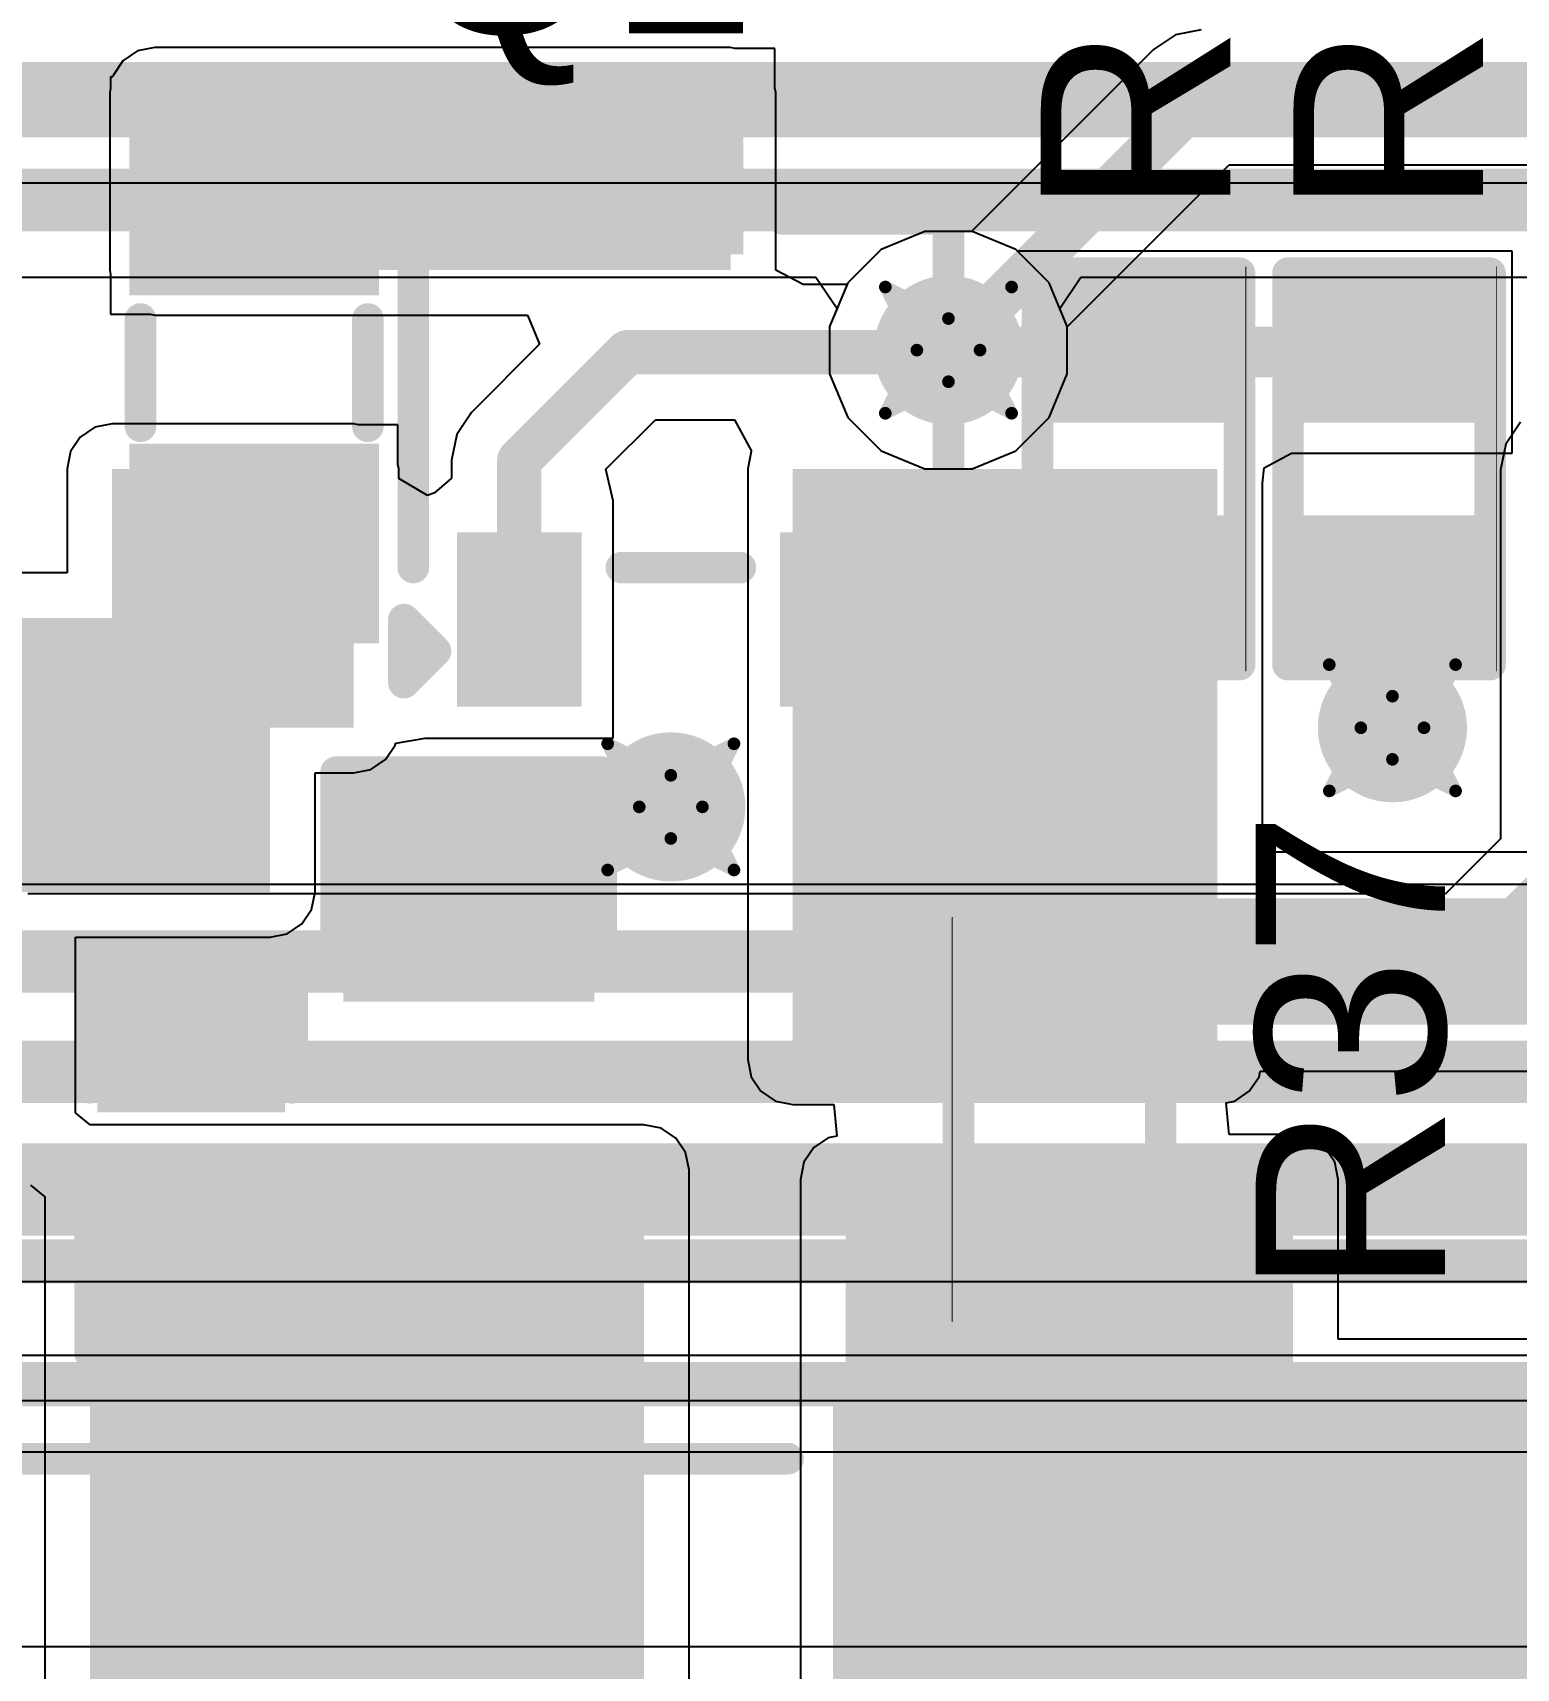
# Model space of a CAD drawing. Header units: inches. Extents: x -3 to 289, y -11 to 89.
# Drawn here: x 81.36 to 87.33, y 7.24 to 13.81 of the extents above; entities that cross this region are included whole.
import ezdxf

# ---------------------------------------------------------------- set-up
doc = ezdxf.new("R2010")
doc.units = ezdxf.units.IN
for name, color, linetype in [('Bottom Layer', 5, 'Continuous'), ('Drill Drawing', 1, 'Continuous'), ('Layer 1', 16, 'Continuous'), ('Layer 2', 76, 'Continuous'), ('Top Layer', 1, 'Continuous'), ('Top Overlay', 2, 'Continuous'), ('Top Paste', 8, 'Continuous'), ('Top Solder', 216, 'Continuous'), ('Via Holes', 16, 'Continuous')]:
    doc.layers.add(name, color=color, linetype=linetype)
doc.styles.add('Arial', font='', dxfattribs={"height": 0.2})
doc.styles.get('Arial').set_extended_font_data('Arial')

# ---------------------------------------------------------------- blocks, each defined once
blk = doc.blocks.new('R___0402_33')
at = {"layer": 'Top Layer'}
for points in [[(-0.6985, -0.3175), (-0.6985, 0.3175), (-0.2413, 0.3175), (-0.2413, -0.3175)], [(0.2413, -0.3175), (0.2413, 0.3175), (0.6985, 0.3175), (0.6985, -0.3175)]]:
    blk.add_hatch(color=1, dxfattribs=at).paths.add_polyline_path(points)
at = {"layer": 'Top Paste'}
for points in [[(-0.6985, -0.3175), (-0.6985, 0.3175), (-0.2413, 0.3175), (-0.2413, -0.3175)], [(0.2413, -0.3175), (0.2413, 0.3175), (0.6985, 0.3175), (0.6985, -0.3175)]]:
    blk.add_hatch(color=8, dxfattribs=at).paths.add_polyline_path(points)
at = {"layer": 'Top Solder'}
for points in [[(-0.7535, -0.3725), (-0.7535, 0.3725), (-0.1863, 0.3725), (-0.1863, -0.3725)], [(0.1863, -0.3725), (0.1863, 0.3725), (0.7535, 0.3725), (0.7535, -0.3725)]]:
    blk.add_hatch(color=216, dxfattribs=at).paths.add_polyline_path(points)
at = {"layer": 'Top Overlay'}
for points in [[(0.7874, 0.4064, 0.127, 0.127, 0), (-0.7874, 0.4064, 0.127, 0.127, 0)], [(-0.7874, -0.4064, 0.127, 0.127, 0), (-0.7874, 0.4064, 0.127, 0.127, 0)], [(0.7874, -0.4064, 0.127, 0.127, 0), (0.7874, 0.4064, 0.127, 0.127, 0)], [(0.7874, -0.4064, 0.127, 0.127, 0), (-0.7874, -0.4064, 0.127, 0.127, 0)], [(0.8128, -0.4318, 0.00323, 0.00323, 0), (-0.8128, -0.4318, 0.00323, 0.00323, 0)]]:
    blk.add_lwpolyline(points, format="xyseb", dxfattribs=at)
for points in [[(-0.8191, 0.4064, 0.0635, 0.0635, 1), (-0.7556, 0.4064, 0.0635, 0.0635, 1)], [(-0.8191, 0.4064, 0.0635, 0.0635, 1), (-0.7556, 0.4064, 0.0635, 0.0635, 1)], [(0.7556, 0.4064, 0.0635, 0.0635, 1), (0.8191, 0.4064, 0.0635, 0.0635, 1)], [(0.7556, 0.4064, 0.0635, 0.0635, 1), (0.8191, 0.4064, 0.0635, 0.0635, 1)], [(-0.8191, -0.4064, 0.0635, 0.0635, 1), (-0.7556, -0.4064, 0.0635, 0.0635, 1)], [(-0.8191, -0.4064, 0.0635, 0.0635, 1), (-0.7556, -0.4064, 0.0635, 0.0635, 1)], [(0.7556, -0.4064, 0.0635, 0.0635, 1), (0.8191, -0.4064, 0.0635, 0.0635, 1)], [(0.7556, -0.4064, 0.0635, 0.0635, 1), (0.8191, -0.4064, 0.0635, 0.0635, 1)], [(-0.8136, -0.4318, 0.00161, 0.00161, 1), (-0.812, -0.4318, 0.00161, 0.00161, 1)], [(0.812, -0.4318, 0.00161, 0.00161, 1), (0.8136, -0.4318, 0.00161, 0.00161, 1)]]:
    blk.add_lwpolyline(points, format="xyseb", close=True, dxfattribs=at)
blk = doc.blocks.new('R___0402_66')
at = {"layer": 'Top Layer'}
for points in [[(-0.6985, -0.3175), (-0.6985, 0.3175), (-0.2413, 0.3175), (-0.2413, -0.3175)], [(0.2413, -0.3175), (0.2413, 0.3175), (0.6985, 0.3175), (0.6985, -0.3175)]]:
    blk.add_hatch(color=1, dxfattribs=at).paths.add_polyline_path(points)
at = {"layer": 'Top Paste'}
for points in [[(-0.6985, -0.3175), (-0.6985, 0.3175), (-0.2413, 0.3175), (-0.2413, -0.3175)], [(0.2413, -0.3175), (0.2413, 0.3175), (0.6985, 0.3175), (0.6985, -0.3175)]]:
    blk.add_hatch(color=8, dxfattribs=at).paths.add_polyline_path(points)
at = {"layer": 'Top Solder'}
for points in [[(-0.7535, -0.3725), (-0.7535, 0.3725), (-0.1863, 0.3725), (-0.1863, -0.3725)], [(0.1863, -0.3725), (0.1863, 0.3725), (0.7535, 0.3725), (0.7535, -0.3725)]]:
    blk.add_hatch(color=216, dxfattribs=at).paths.add_polyline_path(points)
at = {"layer": 'Top Overlay'}
for points in [[(-0.7874, 0.4064, 0.127, 0.127, 0), (0.7874, 0.4064, 0.127, 0.127, 0)], [(-0.7874, 0.4064, 0.127, 0.127, 0), (-0.7874, -0.4064, 0.127, 0.127, 0)], [(0.7874, 0.4064, 0.127, 0.127, 0), (0.7874, -0.4064, 0.127, 0.127, 0)], [(-0.7874, -0.4064, 0.127, 0.127, 0), (0.7874, -0.4064, 0.127, 0.127, 0)], [(-0.8128, -0.4318, 0.00323, 0.00323, 0), (0.8128, -0.4318, 0.00323, 0.00323, 0)]]:
    blk.add_lwpolyline(points, format="xyseb", dxfattribs=at)
for points in [[(-0.8191, 0.4064, 0.0635, 0.0635, 1), (-0.7556, 0.4064, 0.0635, 0.0635, 1)], [(-0.8191, 0.4064, 0.0635, 0.0635, 1), (-0.7556, 0.4064, 0.0635, 0.0635, 1)], [(0.7556, 0.4064, 0.0635, 0.0635, 1), (0.8191, 0.4064, 0.0635, 0.0635, 1)], [(0.7556, 0.4064, 0.0635, 0.0635, 1), (0.8191, 0.4064, 0.0635, 0.0635, 1)], [(-0.8191, -0.4064, 0.0635, 0.0635, 1), (-0.7556, -0.4064, 0.0635, 0.0635, 1)], [(-0.8191, -0.4064, 0.0635, 0.0635, 1), (-0.7556, -0.4064, 0.0635, 0.0635, 1)], [(0.7556, -0.4064, 0.0635, 0.0635, 1), (0.8191, -0.4064, 0.0635, 0.0635, 1)], [(0.7556, -0.4064, 0.0635, 0.0635, 1), (0.8191, -0.4064, 0.0635, 0.0635, 1)], [(-0.8136, -0.4318, 0.00161, 0.00161, 1), (-0.812, -0.4318, 0.00161, 0.00161, 1)], [(0.812, -0.4318, 0.00161, 0.00161, 1), (0.8136, -0.4318, 0.00161, 0.00161, 1)]]:
    blk.add_lwpolyline(points, format="xyseb", close=True, dxfattribs=at)
blk = doc.blocks.new('R___0402_67')
at = {"layer": 'Top Layer'}
for points in [[(-0.6985, -0.3175), (-0.6985, 0.3175), (-0.2413, 0.3175), (-0.2413, -0.3175)], [(0.2413, -0.3175), (0.2413, 0.3175), (0.6985, 0.3175), (0.6985, -0.3175)]]:
    blk.add_hatch(color=1, dxfattribs=at).paths.add_polyline_path(points)
at = {"layer": 'Top Paste'}
for points in [[(-0.6985, -0.3175), (-0.6985, 0.3175), (-0.2413, 0.3175), (-0.2413, -0.3175)], [(0.2413, -0.3175), (0.2413, 0.3175), (0.6985, 0.3175), (0.6985, -0.3175)]]:
    blk.add_hatch(color=8, dxfattribs=at).paths.add_polyline_path(points)
at = {"layer": 'Top Solder'}
for points in [[(-0.7535, -0.3725), (-0.7535, 0.3725), (-0.1863, 0.3725), (-0.1863, -0.3725)], [(0.1863, -0.3725), (0.1863, 0.3725), (0.7535, 0.3725), (0.7535, -0.3725)]]:
    blk.add_hatch(color=216, dxfattribs=at).paths.add_polyline_path(points)
at = {"layer": 'Top Overlay'}
for points in [[(-0.7874, 0.4064, 0.127, 0.127, 0), (0.7874, 0.4064, 0.127, 0.127, 0)], [(-0.7874, 0.4064, 0.127, 0.127, 0), (-0.7874, -0.4064, 0.127, 0.127, 0)], [(0.7874, 0.4064, 0.127, 0.127, 0), (0.7874, -0.4064, 0.127, 0.127, 0)], [(-0.7874, -0.4064, 0.127, 0.127, 0), (0.7874, -0.4064, 0.127, 0.127, 0)], [(-0.8128, -0.4318, 0.00323, 0.00323, 0), (0.8128, -0.4318, 0.00323, 0.00323, 0)]]:
    blk.add_lwpolyline(points, format="xyseb", dxfattribs=at)
for points in [[(-0.8191, 0.4064, 0.0635, 0.0635, 1), (-0.7556, 0.4064, 0.0635, 0.0635, 1)], [(-0.8191, 0.4064, 0.0635, 0.0635, 1), (-0.7556, 0.4064, 0.0635, 0.0635, 1)], [(0.7556, 0.4064, 0.0635, 0.0635, 1), (0.8191, 0.4064, 0.0635, 0.0635, 1)], [(0.7556, 0.4064, 0.0635, 0.0635, 1), (0.8191, 0.4064, 0.0635, 0.0635, 1)], [(-0.8191, -0.4064, 0.0635, 0.0635, 1), (-0.7556, -0.4064, 0.0635, 0.0635, 1)], [(-0.8191, -0.4064, 0.0635, 0.0635, 1), (-0.7556, -0.4064, 0.0635, 0.0635, 1)], [(0.7556, -0.4064, 0.0635, 0.0635, 1), (0.8191, -0.4064, 0.0635, 0.0635, 1)], [(0.7556, -0.4064, 0.0635, 0.0635, 1), (0.8191, -0.4064, 0.0635, 0.0635, 1)], [(-0.8136, -0.4318, 0.00161, 0.00161, 1), (-0.812, -0.4318, 0.00161, 0.00161, 1)], [(0.812, -0.4318, 0.00161, 0.00161, 1), (0.8136, -0.4318, 0.00161, 0.00161, 1)]]:
    blk.add_lwpolyline(points, format="xyseb", close=True, dxfattribs=at)
blk = doc.blocks.new('SC_70_72')
at = {"layer": 'Top Layer'}
for points in [[(0.2, 1.21), (0.2, 0.61), (-0.2, 0.61), (-0.2, 1.21)], [(-0.45, -0.61), (-0.45, -1.21), (-0.85, -1.21), (-0.85, -0.61)], [(0.85, -0.61), (0.85, -1.21), (0.45, -1.21), (0.45, -0.61)]]:
    blk.add_hatch(color=1, dxfattribs=at).paths.add_polyline_path(points)
at = {"layer": 'Top Paste'}
for points in [[(0.2, 1.21), (0.2, 0.61), (-0.2, 0.61), (-0.2, 1.21)], [(-0.45, -0.61), (-0.45, -1.21), (-0.85, -1.21), (-0.85, -0.61)], [(0.85, -0.61), (0.85, -1.21), (0.45, -1.21), (0.45, -0.61)]]:
    blk.add_hatch(color=8, dxfattribs=at).paths.add_polyline_path(points)
at = {"layer": 'Top Solder'}
for points in [[(0.2508, 1.2608), (0.2508, 0.5592), (-0.2508, 0.5592), (-0.2508, 1.2608)], [(-0.3992, -0.5592), (-0.3992, -1.2608), (-0.9008, -1.2608), (-0.9008, -0.5592)], [(0.9008, -0.5592), (0.9008, -1.2608), (0.3992, -1.2608), (0.3992, -0.5592)]]:
    blk.add_hatch(color=216, dxfattribs=at).paths.add_polyline_path(points)
at = {"layer": 'Top Overlay'}
for points in [[(-1.0762, 0.7013, 0.127, 0.127, 0), (-0.4106, 0.7013, 0.127, 0.127, 0)], [(-1.0762, -0.7011, 0.127, 0.127, 0), (-1.0762, 0.7013, 0.127, 0.127, 0)], [(0.4106, 0.7013, 0.127, 0.127, 0), (1.0762, 0.7013, 0.127, 0.127, 0)], [(1.0762, -0.7011, 0.127, 0.127, 0), (1.0762, 0.7013, 0.127, 0.127, 0)], [(-0.2394, -0.7011, 0.127, 0.127, 0), (0.2393, -0.7011, 0.127, 0.127, 0)], [(-1.114, -0.91, 0.127, 0.127, 0), (-0.987, -1.037, 0.127, 0.127, 0)], [(-1.114, -1.164, 0.127, 0.127, 0), (-1.114, -0.91, 0.127, 0.127, 0)], [(-1.114, -1.164, 0.127, 0.127, 0), (-0.987, -1.037, 0.127, 0.127, 0)]]:
    blk.add_lwpolyline(points, format="xyseb", dxfattribs=at)
for points in [[(-1.108, 0.7013, 0.0635, 0.0635, 1), (-1.0445, 0.7013, 0.0635, 0.0635, 1)], [(-1.108, 0.7013, 0.0635, 0.0635, 1), (-1.0445, 0.7013, 0.0635, 0.0635, 1)], [(-0.4424, 0.7013, 0.0635, 0.0635, 1), (-0.3789, 0.7013, 0.0635, 0.0635, 1)], [(0.3789, 0.7013, 0.0635, 0.0635, 1), (0.4424, 0.7013, 0.0635, 0.0635, 1)], [(1.0445, 0.7013, 0.0635, 0.0635, 1), (1.108, 0.7013, 0.0635, 0.0635, 1)], [(1.0445, 0.7013, 0.0635, 0.0635, 1), (1.108, 0.7013, 0.0635, 0.0635, 1)], [(-1.108, -0.7011, 0.0635, 0.0635, 1), (-1.0445, -0.7011, 0.0635, 0.0635, 1)], [(-0.2711, -0.7011, 0.0635, 0.0635, 1), (-0.2076, -0.7011, 0.0635, 0.0635, 1)], [(0.2076, -0.7011, 0.0635, 0.0635, 1), (0.2711, -0.7011, 0.0635, 0.0635, 1)], [(1.0445, -0.7011, 0.0635, 0.0635, 1), (1.108, -0.7011, 0.0635, 0.0635, 1)], [(-1.1458, -0.91, 0.0635, 0.0635, 1), (-1.0823, -0.91, 0.0635, 0.0635, 1)], [(-1.1458, -0.91, 0.0635, 0.0635, 1), (-1.0823, -0.91, 0.0635, 0.0635, 1)], [(-1.0188, -1.037, 0.0635, 0.0635, 1), (-0.9553, -1.037, 0.0635, 0.0635, 1)], [(-1.0188, -1.037, 0.0635, 0.0635, 1), (-0.9553, -1.037, 0.0635, 0.0635, 1)], [(-1.1458, -1.164, 0.0635, 0.0635, 1), (-1.0823, -1.164, 0.0635, 0.0635, 1)], [(-1.1458, -1.164, 0.0635, 0.0635, 1), (-1.0823, -1.164, 0.0635, 0.0635, 1)]]:
    blk.add_lwpolyline(points, format="xyseb", close=True, dxfattribs=at)
blk = doc.blocks.new('693071010811_83')
at = {"layer": 'Top Layer'}
blk.add_hatch(color=1, dxfattribs=at).paths.add_polyline_path([(-0.175, 7.725), (1.625, 7.725), (1.625, 6.325), (-0.175, 6.325)])
at = {"layer": 'Top Paste'}
blk.add_hatch(color=8, dxfattribs=at).paths.add_polyline_path([(-0.175, 7.725), (1.625, 7.725), (1.625, 6.325), (-0.175, 6.325)])
at = {"layer": 'Top Solder'}
blk.add_hatch(color=216, dxfattribs=at).paths.add_polyline_path([(-0.225, 7.775), (1.675, 7.775), (1.675, 6.275), (-0.225, 6.275)])
at = {"layer": 'Top Overlay'}
for points in [[(-3.8439, 7.425, 0.127, 0.127, 0), (-0.4061, 7.425, 0.127, 0.127, 0)], [(1.8553, 7.4261, 0.127, 0.127, 0), (5.2742, 7.4261, 0.127, 0.127, 0)]]:
    blk.add_lwpolyline(points, format="xyseb", dxfattribs=at)
for points in [[(-0.4379, 7.425, 0.0635, 0.0635, 1), (-0.3744, 7.425, 0.0635, 0.0635, 1)], [(1.8236, 7.4261, 0.0635, 0.0635, 1), (1.8871, 7.4261, 0.0635, 0.0635, 1)]]:
    blk.add_lwpolyline(points, format="xyseb", close=True, dxfattribs=at)
blk = doc.blocks.new('IND_0603__1608_M_______92')
at = {"layer": 'Top Layer'}
for points in [[(-1, 0.4), (-0.4, 0.4), (-0.4, -0.4), (-1, -0.4)], [(0.4, 0.4), (1, 0.4), (1, -0.4), (0.4, -0.4)]]:
    blk.add_hatch(color=1, dxfattribs=at).paths.add_polyline_path(points)
at = {"layer": 'Top Paste'}
for points in [[(-1, 0.4), (-0.4, 0.4), (-0.4, -0.4), (-1, -0.4)], [(0.4, 0.4), (1, 0.4), (1, -0.4), (0.4, -0.4)]]:
    blk.add_hatch(color=8, dxfattribs=at).paths.add_polyline_path(points)
at = {"layer": 'Top Solder'}
for points in [[(-1.1016, 0.5016), (-0.2984, 0.5016), (-0.2984, -0.5016), (-1.1016, -0.5016)], [(0.2984, 0.5016), (1.1016, 0.5016), (1.1016, -0.5016), (0.2984, -0.5016)]]:
    blk.add_hatch(color=216, dxfattribs=at).paths.add_polyline_path(points)
at = {"layer": 'Top Overlay'}
for points in [[(0.2286, 0.4572, 0.127, 0.127, 0), (-0.2032, 0.4572, 0.127, 0.127, 0)], [(0.2286, -0.4572, 0.127, 0.127, 0), (-0.2032, -0.4572, 0.127, 0.127, 0)]]:
    blk.add_lwpolyline(points, format="xyseb", dxfattribs=at)
for points in [[(-0.2349, 0.4572, 0.0635, 0.0635, 1), (-0.1714, 0.4572, 0.0635, 0.0635, 1)], [(0.1968, 0.4572, 0.0635, 0.0635, 1), (0.2604, 0.4572, 0.0635, 0.0635, 1)], [(-0.2349, -0.4572, 0.0635, 0.0635, 1), (-0.1714, -0.4572, 0.0635, 0.0635, 1)], [(0.1968, -0.4572, 0.0635, 0.0635, 1), (0.2604, -0.4572, 0.0635, 0.0635, 1)]]:
    blk.add_lwpolyline(points, format="xyseb", close=True, dxfattribs=at)
blk = doc.blocks.new('C___0603_116')
at = {"layer": 'Top Layer'}
for points in [[(-0.381, 0.4445), (-0.381, -0.4445), (-1.143, -0.4445), (-1.143, 0.4445)], [(1.143, 0.4445), (1.143, -0.4445), (0.381, -0.4445), (0.381, 0.4445)]]:
    blk.add_hatch(color=1, dxfattribs=at).paths.add_polyline_path(points)
at = {"layer": 'Top Paste'}
for points in [[(-0.381, 0.4445), (-0.381, -0.4445), (-1.143, -0.4445), (-1.143, 0.4445)], [(1.143, 0.4445), (1.143, -0.4445), (0.381, -0.4445), (0.381, 0.4445)]]:
    blk.add_hatch(color=8, dxfattribs=at).paths.add_polyline_path(points)
at = {"layer": 'Top Solder'}
for points in [[(-0.321, 0.5045), (-0.321, -0.5045), (-1.203, -0.5045), (-1.203, 0.5045)], [(1.203, 0.5045), (1.203, -0.5045), (0.321, -0.5045), (0.321, 0.5045)]]:
    blk.add_hatch(color=216, dxfattribs=at).paths.add_polyline_path(points)
at = {"layer": 'Top Overlay'}
for points in [[(-0.4572, 0.5334, 0.127, 0.127, 0), (-1.2446, 0.5334, 0.127, 0.127, 0)], [(-1.2446, -0.5334, 0.127, 0.127, 0), (-1.2446, 0.5334, 0.127, 0.127, 0)], [(1.2446, 0.5334, 0.127, 0.127, 0), (0.4572, 0.5334, 0.127, 0.127, 0)], [(1.2446, -0.5334, 0.127, 0.127, 0), (1.2446, 0.5334, 0.127, 0.127, 0)], [(-0.4572, -0.5334, 0.127, 0.127, 0), (-1.2446, -0.5334, 0.127, 0.127, 0)], [(1.2446, -0.5334, 0.127, 0.127, 0), (0.4572, -0.5334, 0.127, 0.127, 0)]]:
    blk.add_lwpolyline(points, format="xyseb", dxfattribs=at)
for points in [[(-1.2764, 0.5334, 0.0635, 0.0635, 1), (-1.2128, 0.5334, 0.0635, 0.0635, 1)], [(-1.2764, 0.5334, 0.0635, 0.0635, 1), (-1.2128, 0.5334, 0.0635, 0.0635, 1)], [(-0.4889, 0.5334, 0.0635, 0.0635, 1), (-0.4254, 0.5334, 0.0635, 0.0635, 1)], [(0.4254, 0.5334, 0.0635, 0.0635, 1), (0.4889, 0.5334, 0.0635, 0.0635, 1)], [(1.2128, 0.5334, 0.0635, 0.0635, 1), (1.2764, 0.5334, 0.0635, 0.0635, 1)], [(1.2128, 0.5334, 0.0635, 0.0635, 1), (1.2764, 0.5334, 0.0635, 0.0635, 1)], [(-1.2764, -0.5334, 0.0635, 0.0635, 1), (-1.2128, -0.5334, 0.0635, 0.0635, 1)], [(-1.2764, -0.5334, 0.0635, 0.0635, 1), (-1.2128, -0.5334, 0.0635, 0.0635, 1)], [(-0.4889, -0.5334, 0.0635, 0.0635, 1), (-0.4254, -0.5334, 0.0635, 0.0635, 1)], [(0.4254, -0.5334, 0.0635, 0.0635, 1), (0.4889, -0.5334, 0.0635, 0.0635, 1)], [(1.2128, -0.5334, 0.0635, 0.0635, 1), (1.2764, -0.5334, 0.0635, 0.0635, 1)], [(1.2128, -0.5334, 0.0635, 0.0635, 1), (1.2764, -0.5334, 0.0635, 0.0635, 1)]]:
    blk.add_lwpolyline(points, format="xyseb", close=True, dxfattribs=at)
blk = doc.blocks.new('____0402_119')
at = {"layer": 'Top Layer'}
for points in [[(-0.6985, -0.3175), (-0.6985, 0.3175), (-0.2413, 0.3175), (-0.2413, -0.3175)], [(0.2413, -0.3175), (0.2413, 0.3175), (0.6985, 0.3175), (0.6985, -0.3175)]]:
    blk.add_hatch(color=1, dxfattribs=at).paths.add_polyline_path(points)
at = {"layer": 'Top Paste'}
for points in [[(-0.6985, -0.3175), (-0.6985, 0.3175), (-0.2413, 0.3175), (-0.2413, -0.3175)], [(0.2413, -0.3175), (0.2413, 0.3175), (0.6985, 0.3175), (0.6985, -0.3175)]]:
    blk.add_hatch(color=8, dxfattribs=at).paths.add_polyline_path(points)
at = {"layer": 'Top Solder'}
for points in [[(-0.7585, -0.3775), (-0.7585, 0.3775), (-0.1813, 0.3775), (-0.1813, -0.3775)], [(0.1813, -0.3775), (0.1813, 0.3775), (0.7585, 0.3775), (0.7585, -0.3775)]]:
    blk.add_hatch(color=216, dxfattribs=at).paths.add_polyline_path(points)
at = {"layer": 'Top Overlay'}
for points in [[(-0.2794, 0.4064, 0.127, 0.127, 0), (-0.7874, 0.4064, 0.127, 0.127, 0)], [(-0.7874, -0.4064, 0.127, 0.127, 0), (-0.7874, 0.4064, 0.127, 0.127, 0)], [(0.7874, 0.4064, 0.127, 0.127, 0), (0.2794, 0.4064, 0.127, 0.127, 0)], [(0.7874, -0.4064, 0.127, 0.127, 0), (0.7874, 0.4064, 0.127, 0.127, 0)], [(-0.2794, -0.4064, 0.127, 0.127, 0), (-0.7874, -0.4064, 0.127, 0.127, 0)], [(0.7874, -0.4064, 0.127, 0.127, 0), (0.2794, -0.4064, 0.127, 0.127, 0)]]:
    blk.add_lwpolyline(points, format="xyseb", dxfattribs=at)
for points in [[(-0.8191, 0.4064, 0.0635, 0.0635, 1), (-0.7556, 0.4064, 0.0635, 0.0635, 1)], [(-0.8191, 0.4064, 0.0635, 0.0635, 1), (-0.7556, 0.4064, 0.0635, 0.0635, 1)], [(-0.3111, 0.4064, 0.0635, 0.0635, 1), (-0.2477, 0.4064, 0.0635, 0.0635, 1)], [(0.2477, 0.4064, 0.0635, 0.0635, 1), (0.3111, 0.4064, 0.0635, 0.0635, 1)], [(0.7556, 0.4064, 0.0635, 0.0635, 1), (0.8191, 0.4064, 0.0635, 0.0635, 1)], [(0.7556, 0.4064, 0.0635, 0.0635, 1), (0.8191, 0.4064, 0.0635, 0.0635, 1)], [(-0.8191, -0.4064, 0.0635, 0.0635, 1), (-0.7556, -0.4064, 0.0635, 0.0635, 1)], [(-0.8191, -0.4064, 0.0635, 0.0635, 1), (-0.7556, -0.4064, 0.0635, 0.0635, 1)], [(-0.3111, -0.4064, 0.0635, 0.0635, 1), (-0.2477, -0.4064, 0.0635, 0.0635, 1)], [(0.2477, -0.4064, 0.0635, 0.0635, 1), (0.3111, -0.4064, 0.0635, 0.0635, 1)], [(0.7556, -0.4064, 0.0635, 0.0635, 1), (0.8191, -0.4064, 0.0635, 0.0635, 1)], [(0.7556, -0.4064, 0.0635, 0.0635, 1), (0.8191, -0.4064, 0.0635, 0.0635, 1)]]:
    blk.add_lwpolyline(points, format="xyseb", close=True, dxfattribs=at)

msp = doc.modelspace()

# ---------------------------------------------------------------- hatches: boundary and pattern name
at = {"layer": 'Bottom Layer'}
h = msp.add_hatch(color=5, dxfattribs=at)
edge = h.paths.add_edge_path()
edge.add_arc((85.0453, 12.538), 0.3, 0, 360)
h = msp.add_hatch(color=5, dxfattribs=at)
edge = h.paths.add_edge_path()
edge.add_arc((86.8309, 11.0187), 0.3, 0, 360)
h = msp.add_hatch(color=5, dxfattribs=at)
edge = h.paths.add_edge_path()
edge.add_arc((83.9287, 10.7004), 0.3, 0, 360)
at = {"layer": 'Layer 1'}
h = msp.add_hatch(color=16, dxfattribs=at)
edge = h.paths.add_edge_path()
edge.add_arc((85.0453, 12.538), 0.3, 0, 360)
h = msp.add_hatch(color=16, dxfattribs=at)
edge = h.paths.add_edge_path()
edge.add_arc((86.8309, 11.0187), 0.3, 0, 360)
h = msp.add_hatch(color=16, dxfattribs=at)
edge = h.paths.add_edge_path()
edge.add_arc((83.9287, 10.7004), 0.3, 0, 360)
at = {"layer": 'Layer 2'}
h = msp.add_hatch(color=76, dxfattribs=at)
edge = h.paths.add_edge_path()
edge.add_arc((85.0453, 12.538), 0.3, 0, 360)
h = msp.add_hatch(color=76, dxfattribs=at)
edge = h.paths.add_edge_path()
edge.add_arc((86.8309, 11.0187), 0.3, 0, 360)
h = msp.add_hatch(color=76, dxfattribs=at)
edge = h.paths.add_edge_path()
edge.add_arc((83.9287, 10.7004), 0.3, 0, 360)
at = {"layer": 'Top Layer'}
for points in [[(81.8531, 12.8602), (84.1691, 12.8602), (84.1691, 13.5741), (81.8531, 13.5741)], [(81.6816, 11.0187), (82.6531, 11.0187), (82.6531, 12.0602), (81.6816, 12.0602)], [(84.4191, 9.6844), (86.1272, 9.6844), (86.1272, 12.0602), (84.4191, 12.0602)], [(80.5875, 10.3575), (82.3166, 10.3575), (82.3166, 11.4602), (80.5875, 11.4602)], [(81.5927, 6.0276), (83.8207, 6.0276), (83.8207, 9.24), (81.5927, 9.24)], [(84.6313, 6.978), (86.4313, 6.978), (86.4313, 9.2018), (84.6313, 9.2018)], [(87.6165, 8.378), (84.6313, 8.378), (84.6313, 6.1659), (87.6165, 6.1659)]]:
    msp.add_hatch(color=1, dxfattribs=at).paths.add_polyline_path(points)
h = msp.add_hatch(color=1, dxfattribs=at)
edge = h.paths.add_edge_path()
edge.add_arc((85.0453, 12.538), 0.3, 0, 360)
h = msp.add_hatch(color=1, dxfattribs=at)
edge = h.paths.add_edge_path()
edge.add_arc((86.8309, 11.0187), 0.3, 0, 360)
h = msp.add_hatch(color=1, dxfattribs=at)
edge = h.paths.add_edge_path()
edge.add_arc((83.9287, 10.7004), 0.3, 0, 360)
at = {"layer": 'Via Holes'}
h = msp.add_hatch(color=7, dxfattribs=at)
edge = h.paths.add_edge_path()
edge.add_arc((85.0453, 12.538), 0.15, 0, 360)
h = msp.add_hatch(color=7, dxfattribs=at)
edge = h.paths.add_edge_path()
edge.add_arc((86.8309, 11.0187), 0.15, 0, 360)
h = msp.add_hatch(color=7, dxfattribs=at)
edge = h.paths.add_edge_path()
edge.add_arc((83.9287, 10.7004), 0.15, 0, 360)

# ---------------------------------------------------------------- linework, layer by layer
at = {"layer": 'Bottom Layer'}
for p, q in [((86.0622, 13.8268), (85.9581, 13.8061)), ((85.9581, 13.8061), (85.8699, 13.7471)), ((85.8699, 13.7471), (85.1386, 13.0158)), ((85.5231, 12.6313), (86.1748, 13.2829)), ((86.1748, 13.2829), (92.7635, 13.2829)), ((84.9503, 13.0158), (84.7747, 12.9431)), ((85.1386, 13.0158), (84.9503, 13.0158)), ((84.7747, 12.9431), (84.6403, 12.8087)), ((84.6403, 12.8087), (84.5675, 12.6331)), ((84.5675, 12.6331), (84.5675, 12.443)), ((85.5231, 12.443), (85.5231, 12.6313)), ((84.5675, 12.443), (84.6403, 12.2674)), ((85.4504, 12.2674), (85.5231, 12.443)), ((84.6403, 12.2674), (84.7747, 12.133)), ((85.316, 12.133), (85.4504, 12.2674)), ((84.7747, 12.133), (84.9503, 12.0602)), ((85.1404, 12.0602), (85.316, 12.133)), ((84.9503, 12.0602), (85.1404, 12.0602)), ((96.6439, 7.3211), (71.3248, 7.3211))]:
    msp.add_line(p, q, dxfattribs=at)
for points in [[(85.0453, 12.538, 0.1778, 0.1778, 0), (86.0622, 13.5549, 0.1778, 0.1778, 0)], [(86.0622, 13.5549, 0.1778, 0.1778, 0), (92.7635, 13.5549, 0.1778, 0.1778, 0)]]:
    msp.add_lwpolyline(points, format="xyseb", dxfattribs=at)
for points in [[(86.0177, 13.5549, 0.0889, 0.0889, 1), (86.1066, 13.5549, 0.0889, 0.0889, 1)], [(86.0177, 13.5549, 0.0889, 0.0889, 1), (86.1066, 13.5549, 0.0889, 0.0889, 1)], [(85.0009, 12.538, 0.0889, 0.0889, 1), (85.0898, 12.538, 0.0889, 0.0889, 1)]]:
    msp.add_lwpolyline(points, format="xyseb", close=True, dxfattribs=at)
at = {"layer": 'Drill Drawing'}
for points in [[(84.7913, 12.792, 0.0508, 0.0508, 0), (85.0453, 12.665, 0.0508, 0.0508, 0)], [(84.7913, 12.792, 0.0508, 0.0508, 0), (84.9183, 12.538, 0.0508, 0.0508, 0)], [(85.0453, 12.665, 0.0508, 0.0508, 0), (85.2993, 12.792, 0.0508, 0.0508, 0)], [(85.1723, 12.538, 0.0508, 0.0508, 0), (85.2993, 12.792, 0.0508, 0.0508, 0)], [(84.7913, 12.284, 0.0508, 0.0508, 0), (84.9183, 12.538, 0.0508, 0.0508, 0)], [(85.1723, 12.538, 0.0508, 0.0508, 0), (85.2993, 12.284, 0.0508, 0.0508, 0)], [(84.7913, 12.284, 0.0508, 0.0508, 0), (85.0453, 12.411, 0.0508, 0.0508, 0)], [(85.0453, 12.411, 0.0508, 0.0508, 0), (85.2993, 12.284, 0.0508, 0.0508, 0)], [(86.5769, 11.2727, 0.0508, 0.0508, 0), (86.8309, 11.1457, 0.0508, 0.0508, 0)], [(86.5769, 11.2727, 0.0508, 0.0508, 0), (86.7039, 11.0187, 0.0508, 0.0508, 0)], [(86.8309, 11.1457, 0.0508, 0.0508, 0), (87.0849, 11.2727, 0.0508, 0.0508, 0)], [(86.9579, 11.0187, 0.0508, 0.0508, 0), (87.0849, 11.2727, 0.0508, 0.0508, 0)], [(86.5769, 10.7647, 0.0508, 0.0508, 0), (86.7039, 11.0187, 0.0508, 0.0508, 0)], [(86.9579, 11.0187, 0.0508, 0.0508, 0), (87.0849, 10.7647, 0.0508, 0.0508, 0)], [(83.6747, 10.9544, 0.0508, 0.0508, 0), (83.9287, 10.8274, 0.0508, 0.0508, 0)], [(83.6747, 10.9544, 0.0508, 0.0508, 0), (83.8017, 10.7004, 0.0508, 0.0508, 0)], [(83.9287, 10.8274, 0.0508, 0.0508, 0), (84.1827, 10.9544, 0.0508, 0.0508, 0)], [(84.0557, 10.7004, 0.0508, 0.0508, 0), (84.1827, 10.9544, 0.0508, 0.0508, 0)], [(86.5769, 10.7647, 0.0508, 0.0508, 0), (86.8309, 10.8917, 0.0508, 0.0508, 0)], [(86.8309, 10.8917, 0.0508, 0.0508, 0), (87.0849, 10.7647, 0.0508, 0.0508, 0)], [(83.6747, 10.4464, 0.0508, 0.0508, 0), (83.8017, 10.7004, 0.0508, 0.0508, 0)], [(84.0557, 10.7004, 0.0508, 0.0508, 0), (84.1827, 10.4464, 0.0508, 0.0508, 0)], [(83.6747, 10.4464, 0.0508, 0.0508, 0), (83.9287, 10.5734, 0.0508, 0.0508, 0)], [(83.9287, 10.5734, 0.0508, 0.0508, 0), (84.1827, 10.4464, 0.0508, 0.0508, 0)]]:
    msp.add_lwpolyline(points, format="xyseb", dxfattribs=at)
for points in [[(84.7786, 12.792, 0.0254, 0.0254, 1), (84.804, 12.792, 0.0254, 0.0254, 1)], [(84.7786, 12.792, 0.0254, 0.0254, 1), (84.804, 12.792, 0.0254, 0.0254, 1)], [(85.2866, 12.792, 0.0254, 0.0254, 1), (85.312, 12.792, 0.0254, 0.0254, 1)], [(85.2866, 12.792, 0.0254, 0.0254, 1), (85.312, 12.792, 0.0254, 0.0254, 1)], [(85.0326, 12.665, 0.0254, 0.0254, 1), (85.058, 12.665, 0.0254, 0.0254, 1)], [(85.0326, 12.665, 0.0254, 0.0254, 1), (85.058, 12.665, 0.0254, 0.0254, 1)], [(84.9056, 12.538, 0.0254, 0.0254, 1), (84.931, 12.538, 0.0254, 0.0254, 1)], [(84.9056, 12.538, 0.0254, 0.0254, 1), (84.931, 12.538, 0.0254, 0.0254, 1)], [(85.1596, 12.538, 0.0254, 0.0254, 1), (85.185, 12.538, 0.0254, 0.0254, 1)], [(85.1596, 12.538, 0.0254, 0.0254, 1), (85.185, 12.538, 0.0254, 0.0254, 1)], [(85.0326, 12.411, 0.0254, 0.0254, 1), (85.058, 12.411, 0.0254, 0.0254, 1)], [(85.0326, 12.411, 0.0254, 0.0254, 1), (85.058, 12.411, 0.0254, 0.0254, 1)], [(84.7786, 12.284, 0.0254, 0.0254, 1), (84.804, 12.284, 0.0254, 0.0254, 1)], [(84.7786, 12.284, 0.0254, 0.0254, 1), (84.804, 12.284, 0.0254, 0.0254, 1)], [(85.2866, 12.284, 0.0254, 0.0254, 1), (85.312, 12.284, 0.0254, 0.0254, 1)], [(85.2866, 12.284, 0.0254, 0.0254, 1), (85.312, 12.284, 0.0254, 0.0254, 1)], [(86.5642, 11.2727, 0.0254, 0.0254, 1), (86.5896, 11.2727, 0.0254, 0.0254, 1)], [(86.5642, 11.2727, 0.0254, 0.0254, 1), (86.5896, 11.2727, 0.0254, 0.0254, 1)], [(87.0722, 11.2727, 0.0254, 0.0254, 1), (87.0976, 11.2727, 0.0254, 0.0254, 1)], [(87.0722, 11.2727, 0.0254, 0.0254, 1), (87.0976, 11.2727, 0.0254, 0.0254, 1)], [(86.8182, 11.1457, 0.0254, 0.0254, 1), (86.8436, 11.1457, 0.0254, 0.0254, 1)], [(86.8182, 11.1457, 0.0254, 0.0254, 1), (86.8436, 11.1457, 0.0254, 0.0254, 1)], [(86.6912, 11.0187, 0.0254, 0.0254, 1), (86.7166, 11.0187, 0.0254, 0.0254, 1)], [(86.6912, 11.0187, 0.0254, 0.0254, 1), (86.7166, 11.0187, 0.0254, 0.0254, 1)], [(86.9452, 11.0187, 0.0254, 0.0254, 1), (86.9706, 11.0187, 0.0254, 0.0254, 1)], [(86.9452, 11.0187, 0.0254, 0.0254, 1), (86.9706, 11.0187, 0.0254, 0.0254, 1)], [(83.662, 10.9544, 0.0254, 0.0254, 1), (83.6874, 10.9544, 0.0254, 0.0254, 1)], [(83.662, 10.9544, 0.0254, 0.0254, 1), (83.6874, 10.9544, 0.0254, 0.0254, 1)], [(84.17, 10.9544, 0.0254, 0.0254, 1), (84.1954, 10.9544, 0.0254, 0.0254, 1)], [(84.17, 10.9544, 0.0254, 0.0254, 1), (84.1954, 10.9544, 0.0254, 0.0254, 1)], [(86.8182, 10.8917, 0.0254, 0.0254, 1), (86.8436, 10.8917, 0.0254, 0.0254, 1)], [(86.8182, 10.8917, 0.0254, 0.0254, 1), (86.8436, 10.8917, 0.0254, 0.0254, 1)], [(83.916, 10.8274, 0.0254, 0.0254, 1), (83.9414, 10.8274, 0.0254, 0.0254, 1)], [(83.916, 10.8274, 0.0254, 0.0254, 1), (83.9414, 10.8274, 0.0254, 0.0254, 1)], [(83.789, 10.7004, 0.0254, 0.0254, 1), (83.8144, 10.7004, 0.0254, 0.0254, 1)], [(83.789, 10.7004, 0.0254, 0.0254, 1), (83.8144, 10.7004, 0.0254, 0.0254, 1)], [(84.043, 10.7004, 0.0254, 0.0254, 1), (84.0684, 10.7004, 0.0254, 0.0254, 1)], [(84.043, 10.7004, 0.0254, 0.0254, 1), (84.0684, 10.7004, 0.0254, 0.0254, 1)], [(86.5642, 10.7647, 0.0254, 0.0254, 1), (86.5896, 10.7647, 0.0254, 0.0254, 1)], [(86.5642, 10.7647, 0.0254, 0.0254, 1), (86.5896, 10.7647, 0.0254, 0.0254, 1)], [(87.0722, 10.7647, 0.0254, 0.0254, 1), (87.0976, 10.7647, 0.0254, 0.0254, 1)], [(87.0722, 10.7647, 0.0254, 0.0254, 1), (87.0976, 10.7647, 0.0254, 0.0254, 1)], [(83.916, 10.5734, 0.0254, 0.0254, 1), (83.9414, 10.5734, 0.0254, 0.0254, 1)], [(83.916, 10.5734, 0.0254, 0.0254, 1), (83.9414, 10.5734, 0.0254, 0.0254, 1)], [(83.662, 10.4464, 0.0254, 0.0254, 1), (83.6874, 10.4464, 0.0254, 0.0254, 1)], [(83.662, 10.4464, 0.0254, 0.0254, 1), (83.6874, 10.4464, 0.0254, 0.0254, 1)], [(84.17, 10.4464, 0.0254, 0.0254, 1), (84.1954, 10.4464, 0.0254, 0.0254, 1)], [(84.17, 10.4464, 0.0254, 0.0254, 1), (84.1954, 10.4464, 0.0254, 0.0254, 1)]]:
    msp.add_lwpolyline(points, format="xyseb", close=True, dxfattribs=at)
at = {"layer": 'Layer 1'}
for p, q in [((75.748, 12.8321), (84.5125, 12.8321)), ((84.5125, 12.8321), (84.5973, 12.7051)), ((85.4933, 12.7051), (85.5782, 12.8321)), ((85.5782, 12.8321), (87.4822, 12.8321)), ((84.5973, 12.7051), (84.5675, 12.6331)), ((85.5231, 12.6331), (85.4933, 12.7051)), ((84.5675, 12.6331), (84.5675, 12.443)), ((85.5231, 12.443), (85.5231, 12.6331)), ((84.5675, 12.443), (84.6403, 12.2674)), ((85.4504, 12.2674), (85.5231, 12.443)), ((84.6403, 12.2674), (84.7747, 12.133)), ((85.316, 12.133), (85.4504, 12.2674)), ((87.3455, 12.2485), (87.2866, 12.1603)), ((84.7747, 12.133), (84.9503, 12.0602)), ((85.1404, 12.0602), (85.316, 12.133)), ((87.2866, 12.1603), (87.2659, 12.0562)), ((84.9503, 12.0602), (85.1404, 12.0602)), ((87.2659, 12.0562), (87.2659, 10.5718)), ((87.2659, 10.5718), (87.0442, 10.3501)), ((87.0442, 10.3501), (81.3427, 10.3501)), ((71.5197, 8.1061), (97.9573, 8.1061))]:
    msp.add_line(p, q, dxfattribs=at)
for points in [[(75.1758, 13.5708, 0.2515, 0.2515, 0), (94.1264, 13.5708, 0.2515, 0.2515, 0)], [(75.6199, 13.1416, 0.2515, 0.2515, 0), (89.8158, 13.1416, 0.2515, 0.2515, 0)], [(87.1568, 10.0782, 0.1778, 0.1778, 0), (87.5378, 10.4592, 0.1778, 0.1778, 0)], [(81.23, 10.0782, 0.1778, 0.1778, 0), (87.1568, 10.0782, 0.1778, 0.1778, 0)], [(71.4525, 9.6344, 0.1778, 0.1778, 0), (97.4064, 9.6344, 0.1778, 0.1778, 0)], [(71.3257, 9.2583, 0.1778, 0.1778, 0), (97.8318, 9.2583, 0.1778, 0.1778, 0)], [(71.2088, 8.8724, 0.1778, 0.1778, 0), (97.9487, 8.8724, 0.1778, 0.1778, 0)], [(71.2002, 8.378, 0.1778, 0.1778, 0), (97.9573, 8.378, 0.1778, 0.1778, 0)]]:
    msp.add_lwpolyline(points, format="xyseb", dxfattribs=at)
msp.add_lwpolyline([(87.1123, 10.0782, 0.0889, 0.0889, 1), (87.2012, 10.0782, 0.0889, 0.0889, 1)], format="xyseb", close=True, dxfattribs=at)
msp.add_lwpolyline([(87.1123, 10.0782, 0.0889, 0.0889, 1), (87.2012, 10.0782, 0.0889, 0.0889, 1)], format="xyseb", close=True, dxfattribs=at)
at = {"layer": 'Layer 2'}
for p, q in [((74.8883, 13.2108), (90.9798, 13.2108)), ((84.9503, 13.0158), (84.7747, 12.9431)), ((85.1404, 13.0158), (84.9503, 13.0158)), ((85.316, 12.9431), (85.1404, 13.0158)), ((84.7747, 12.9431), (84.6403, 12.8087)), ((85.4504, 12.8087), (85.316, 12.9431)), ((84.6403, 12.8087), (84.5675, 12.6331)), ((85.5231, 12.6331), (85.4504, 12.8087)), ((84.5675, 12.6331), (84.5675, 12.443)), ((85.5231, 12.443), (85.5231, 12.6331)), ((84.5675, 12.443), (84.6403, 12.2674)), ((85.4504, 12.2674), (85.5231, 12.443)), ((84.6403, 12.2674), (84.7747, 12.133)), ((85.316, 12.133), (85.4504, 12.2674)), ((84.7747, 12.133), (84.9503, 12.0602)), ((85.1404, 12.0602), (85.316, 12.133)), ((84.9503, 12.0602), (85.1404, 12.0602)), ((87.9875, 10.3877), (79.4421, 10.3877)), ((78.2911, 8.7915), (93.0769, 8.7915)), ((96.8562, 8.4932), (76.9075, 8.4932)), ((76.7262, 8.3119), (97.0375, 8.3119))]:
    msp.add_line(p, q, dxfattribs=at)
for points in [[(75.3667, 13.5203, 0.2515, 0.2515, 0), (90.9799, 13.5203, 0.2515, 0.2515, 0)], [(79.3139, 10.0782, 0.2515, 0.2515, 0), (88.6479, 10.0782, 0.2515, 0.2515, 0)], [(78.608, 9.6344, 0.2515, 0.2515, 0), (88.8111, 9.6344, 0.2515, 0.2515, 0)], [(78.2911, 9.101, 0.2515, 0.2515, 0), (93.0769, 9.101, 0.2515, 0.2515, 0)]]:
    msp.add_lwpolyline(points, format="xyseb", dxfattribs=at)
at = {"layer": 'Top Layer'}
for p, q in [((81.8531, 13.7554), (81.7837, 13.7416)), ((84.1691, 13.7554), (81.8531, 13.7554)), ((84.1866, 13.7519), (84.1691, 13.7554)), ((81.7249, 13.7023), (81.6856, 13.6434)), ((81.7837, 13.7416), (81.7249, 13.7023)), ((84.3469, 13.7519), (84.1866, 13.7519)), ((84.3469, 13.5916), (84.3469, 13.7519)), ((81.6845, 13.638), (81.6753, 13.638)), ((81.6753, 13.638), (81.6753, 13.5916)), ((81.6856, 13.6434), (81.6845, 13.638)), ((81.6753, 13.5916), (81.6718, 13.5741)), ((81.6718, 13.5741), (81.6718, 12.8602)), ((84.3504, 13.5741), (84.3469, 13.5916)), ((84.3504, 12.8602), (84.3504, 13.5741)), ((84.9503, 13.0158), (84.7747, 12.9431)), ((85.1404, 13.0158), (84.9503, 13.0158)), ((85.316, 12.9431), (85.1404, 13.0158)), ((84.7747, 12.9431), (84.6403, 12.8087)), ((85.3225, 12.9365), (85.316, 12.9431)), ((86.3049, 12.9365), (85.3225, 12.9365)), ((86.3219, 12.9365), (86.3049, 12.9365)), ((86.3049, 12.9365), (86.3049, 12.9365)), ((87.3125, 12.9365), (86.3219, 12.9365)), ((86.3219, 12.9365), (86.3219, 12.9365)), ((87.3125, 12.1237), (87.3125, 12.9365)), ((81.6718, 12.8602), (81.6753, 12.8427)), ((81.6753, 12.8427), (81.6753, 12.6824)), ((84.4608, 12.802), (84.3504, 12.8602)), ((84.6375, 12.802), (84.4608, 12.802)), ((84.6403, 12.8087), (84.6375, 12.802)), ((81.6753, 12.6824), (81.8356, 12.6824)), ((81.8356, 12.6824), (81.8531, 12.6789)), ((81.8531, 12.6789), (83.3524, 12.6789)), ((83.3524, 12.6789), (83.401, 12.5616)), ((83.401, 12.5616), (83.1268, 12.2874)), ((81.6816, 12.2415), (81.6122, 12.2277)), ((82.6531, 12.2415), (81.6816, 12.2415)), ((82.6706, 12.238), (82.6531, 12.2415)), ((83.1268, 12.2874), (83.0679, 12.1992)), ((83.6675, 12.059), (83.8667, 12.2582)), ((83.8667, 12.2582), (84.1848, 12.2582)), ((84.1848, 12.2582), (84.2526, 12.1312)), ((81.5534, 12.1884), (81.5141, 12.1296)), ((81.6122, 12.2277), (81.5534, 12.1884)), ((82.8309, 12.238), (82.6706, 12.238)), ((82.8309, 12.0777), (82.8309, 12.238)), ((83.0679, 12.1992), (83.0472, 12.0951)), ((81.5141, 12.1296), (81.5003, 12.0602)), ((84.2516, 12.1296), (84.2378, 12.0602)), ((84.2526, 12.1312), (84.2516, 12.1296)), ((86.3153, 12.0639), (86.4253, 12.1237)), ((86.4253, 12.1237), (87.3125, 12.1237)), ((81.5003, 12.0602), (81.5003, 11.6415)), ((82.8344, 12.0602), (82.8309, 12.0777)), ((82.8344, 12.0219), (82.8344, 12.0602)), ((83.0472, 12.0951), (83.0472, 12.0234)), ((83.6969, 11.932), (83.6675, 12.059)), ((84.2378, 12.0602), (84.2378, 9.6844)), ((86.3084, 12.0023), (86.3153, 12.0639)), ((82.95, 11.9531), (82.8344, 12.0219)), ((83.0472, 12.0234), (82.9784, 11.964)), ((86.3084, 10.5185), (86.3084, 12.0023)), ((82.9784, 11.964), (82.95, 11.9531)), ((83.6969, 10.9764), (83.6969, 11.932)), ((83.6969, 11.932), (83.6969, 11.932)), ((81.5003, 11.6415), (81.2835, 11.6415)), ((82.7813, 10.8905), (82.8206, 10.9493)), ((82.8206, 10.9493), (82.8222, 10.9573)), ((82.8222, 10.9573), (82.9413, 10.9764)), ((82.9413, 10.9764), (82.9555, 10.9764)), ((82.9555, 10.9764), (83.6969, 10.9764)), ((82.7225, 10.8512), (82.7813, 10.8905)), ((82.4979, 10.3575), (82.4979, 10.8374)), ((82.4979, 10.8374), (82.6531, 10.8374)), ((82.6531, 10.8374), (82.7225, 10.8512)), ((87.9311, 10.5185), (86.3084, 10.5185)), ((82.4841, 10.2881), (82.4979, 10.3575)), ((82.4448, 10.2293), (82.4841, 10.2881)), ((82.386, 10.19), (82.4448, 10.2293)), ((81.5342, 9.4693), (81.5342, 10.1762)), ((81.5342, 10.1762), (82.3166, 10.1762)), ((82.3166, 10.1762), (82.386, 10.19)), ((84.2378, 9.6844), (84.2516, 9.615)), ((84.2516, 9.615), (84.2909, 9.5562)), ((86.2553, 9.5562), (86.2946, 9.615)), ((86.2946, 9.615), (86.2992, 9.6379)), ((86.2992, 9.6379), (87.9537, 9.6379)), ((84.2909, 9.5562), (84.3497, 9.5169)), ((86.1965, 9.5169), (86.2553, 9.5562)), ((84.3497, 9.5169), (84.4191, 9.5031)), ((84.4191, 9.5031), (84.5838, 9.5031)), ((84.5838, 9.5031), (84.5963, 9.3761)), ((86.1622, 9.5101), (86.1965, 9.5169)), ((86.1747, 9.3831), (86.1622, 9.5101)), ((81.5927, 9.4213), (81.5342, 9.4693)), ((83.8207, 9.4213), (81.5927, 9.4213)), ((83.8901, 9.4075), (83.8207, 9.4213)), ((83.9489, 9.3682), (83.8901, 9.4075)), ((83.9882, 9.3094), (83.9489, 9.3682)), ((84.562, 9.3693), (84.5032, 9.33)), ((84.5963, 9.3761), (84.562, 9.3693)), ((86.4313, 9.3831), (86.1747, 9.3831)), ((86.5007, 9.3693), (86.4313, 9.3831)), ((86.5595, 9.33), (86.5007, 9.3693)), ((84.002, 9.24), (83.9882, 9.3094)), ((84.5032, 9.33), (84.4639, 9.2712)), ((86.5988, 9.2712), (86.5595, 9.33)), ((84.002, 6.0276), (84.002, 9.24)), ((84.4639, 9.2712), (84.4501, 9.2018)), ((86.6126, 9.2018), (86.5988, 9.2712)), ((81.3529, 9.1792), (81.4114, 9.1312)), ((84.4501, 9.2018), (84.4501, 8.378)), ((86.6126, 8.5593), (86.6126, 9.2018)), ((81.4114, 9.1312), (81.4114, 6.0276)), ((87.6165, 8.5593), (86.6126, 8.5593)), ((84.4501, 8.378), (84.4501, 6.978))]:
    msp.add_line(p, q, dxfattribs=at)
for points in [[(85.0453, 12.538, 0.2032, 0.2032, 0), (85.0532, 12.5301, 0.2032, 0.2032, 0)], [(83.3191, 12.0951, 0.1778, 0.1778, 0), (83.7541, 12.5301, 0.1778, 0.1778, 0)], [(83.7541, 12.5301, 0.1778, 0.1778, 0), (85.0453, 12.5301, 0.1778, 0.1778, 0)], [(85.0532, 12.5301, 0.2032, 0.2032, 0), (85.1322, 12.4511, 0.2032, 0.2032, 0)], [(85.0453, 12.538, 0.1778, 0.1778, 0), (85.0453, 12.538, 0.1778, 0.1778, 0)], [(85.0453, 12.5301, 0.1778, 0.1778, 0), (85.0453, 12.538, 0.1778, 0.1778, 0)], [(85.0453, 12.5301, 0.1778, 0.1778, 0), (85.0532, 12.5301, 0.1778, 0.1778, 0)], [(85.0532, 12.5301, 0.1778, 0.1778, 0), (85.2112, 12.5301, 0.1778, 0.1778, 0)], [(85.1322, 12.4511, 0.2032, 0.2032, 0), (85.2112, 12.5301, 0.2032, 0.2032, 0)], [(85.2112, 12.5301, 0.2032, 0.2032, 0), (85.8097, 12.5301, 0.2032, 0.2032, 0)], [(85.8097, 12.5301, 0.2032, 0.2032, 0), (86.8172, 12.5301, 0.2032, 0.2032, 0)], [(83.3191, 11.4542, 0.1778, 0.1778, 0), (83.3191, 12.0951, 0.1778, 0.1778, 0)], [(86.8172, 11.0323, 0.2032, 0.2032, 0), (86.8172, 11.5903, 0.2032, 0.2032, 0)], [(86.8172, 11.0323, 0.2032, 0.2032, 0), (86.8309, 11.0187, 0.2032, 0.2032, 0)], [(85.0604, 10.0782, 0.508, 0.508, 0), (88.1361, 10.0782, 0.508, 0.508, 0)]]:
    msp.add_lwpolyline(points, format="xyseb", dxfattribs=at)
for points in [[(84.9945, 12.538, 0.1016, 0.1016, 1), (85.0961, 12.538, 0.1016, 0.1016, 1)], [(83.7096, 12.5301, 0.0889, 0.0889, 1), (83.7985, 12.5301, 0.0889, 0.0889, 1)], [(83.7096, 12.5301, 0.0889, 0.0889, 1), (83.7985, 12.5301, 0.0889, 0.0889, 1)], [(85.0024, 12.5301, 0.1016, 0.1016, 1), (85.104, 12.5301, 0.1016, 0.1016, 1)], [(85.0024, 12.5301, 0.1016, 0.1016, 1), (85.104, 12.5301, 0.1016, 0.1016, 1)], [(85.0009, 12.538, 0.0889, 0.0889, 1), (85.0898, 12.538, 0.0889, 0.0889, 1)], [(85.0009, 12.538, 0.0889, 0.0889, 1), (85.0898, 12.538, 0.0889, 0.0889, 1)], [(85.0009, 12.538, 0.0889, 0.0889, 1), (85.0898, 12.538, 0.0889, 0.0889, 1)], [(85.0009, 12.5301, 0.0889, 0.0889, 1), (85.0898, 12.5301, 0.0889, 0.0889, 1)], [(85.0009, 12.5301, 0.0889, 0.0889, 1), (85.0898, 12.5301, 0.0889, 0.0889, 1)], [(85.0009, 12.5301, 0.0889, 0.0889, 1), (85.0898, 12.5301, 0.0889, 0.0889, 1)], [(85.0088, 12.5301, 0.0889, 0.0889, 1), (85.0977, 12.5301, 0.0889, 0.0889, 1)], [(85.0088, 12.5301, 0.0889, 0.0889, 1), (85.0977, 12.5301, 0.0889, 0.0889, 1)], [(85.1604, 12.5301, 0.1016, 0.1016, 1), (85.262, 12.5301, 0.1016, 0.1016, 1)], [(85.1604, 12.5301, 0.1016, 0.1016, 1), (85.262, 12.5301, 0.1016, 0.1016, 1)], [(85.1668, 12.5301, 0.0889, 0.0889, 1), (85.2557, 12.5301, 0.0889, 0.0889, 1)], [(85.7589, 12.5301, 0.1016, 0.1016, 1), (85.8605, 12.5301, 0.1016, 0.1016, 1)], [(85.7589, 12.5301, 0.1016, 0.1016, 1), (85.8605, 12.5301, 0.1016, 0.1016, 1)], [(86.7664, 12.5301, 0.1016, 0.1016, 1), (86.868, 12.5301, 0.1016, 0.1016, 1)], [(85.0814, 12.4511, 0.1016, 0.1016, 1), (85.183, 12.4511, 0.1016, 0.1016, 1)], [(85.0814, 12.4511, 0.1016, 0.1016, 1), (85.183, 12.4511, 0.1016, 0.1016, 1)], [(83.2746, 12.0951, 0.0889, 0.0889, 1), (83.3635, 12.0951, 0.0889, 0.0889, 1)], [(83.2746, 12.0951, 0.0889, 0.0889, 1), (83.3635, 12.0951, 0.0889, 0.0889, 1)], [(86.7664, 11.5903, 0.1016, 0.1016, 1), (86.868, 11.5903, 0.1016, 0.1016, 1)], [(83.2746, 11.4542, 0.0889, 0.0889, 1), (83.3635, 11.4542, 0.0889, 0.0889, 1)], [(86.7664, 11.0323, 0.1016, 0.1016, 1), (86.868, 11.0323, 0.1016, 0.1016, 1)], [(86.7664, 11.0323, 0.1016, 0.1016, 1), (86.868, 11.0323, 0.1016, 0.1016, 1)], [(86.7801, 11.0187, 0.1016, 0.1016, 1), (86.8817, 11.0187, 0.1016, 0.1016, 1)], [(84.9334, 10.0782, 0.254, 0.254, 1), (85.1874, 10.0782, 0.254, 0.254, 1)]]:
    msp.add_lwpolyline(points, format="xyseb", close=True, dxfattribs=at)

# ---------------------------------------------------------------- block references
for name, p in [('SC_70_72', (83.9691, 12.3641)), ('693071010811_83', (84.8063, 0.6531))]:
    msp.add_blockref(name, p)
for name, p, rotation in [('IND_0603__1608_M_______92', (82.2531, 12.4602), 270), ('R___0402_67', (85.8097, 12.0602), 90), ('R___0402_66', (86.8172, 12.0602), 90), ('C___0603_116', (83.1159, 9.5955), 270), ('R___0402_33', (85.4922, 9.4431), 270), ('____0402_119', (81.9991, 9.2908), 270)]:
    msp.add_blockref(name, p, dxfattribs=dict(rotation=rotation))

# ---------------------------------------------------------------- texts
at = {"layer": 'Top Overlay', "style": 'Arial'}
msp.add_text('Q1', height=0.762, dxfattribs=at).set_placement((82.8516, 13.812))
for s, p in [('R1', (86.1787, 13.0755)), ('R2', (87.1949, 13.0755)), ('R37', (87.0425, 8.7324))]:
    msp.add_text(s, height=0.762, rotation=90, dxfattribs=at).set_placement(p)

doc.saveas('drawing.dxf')
